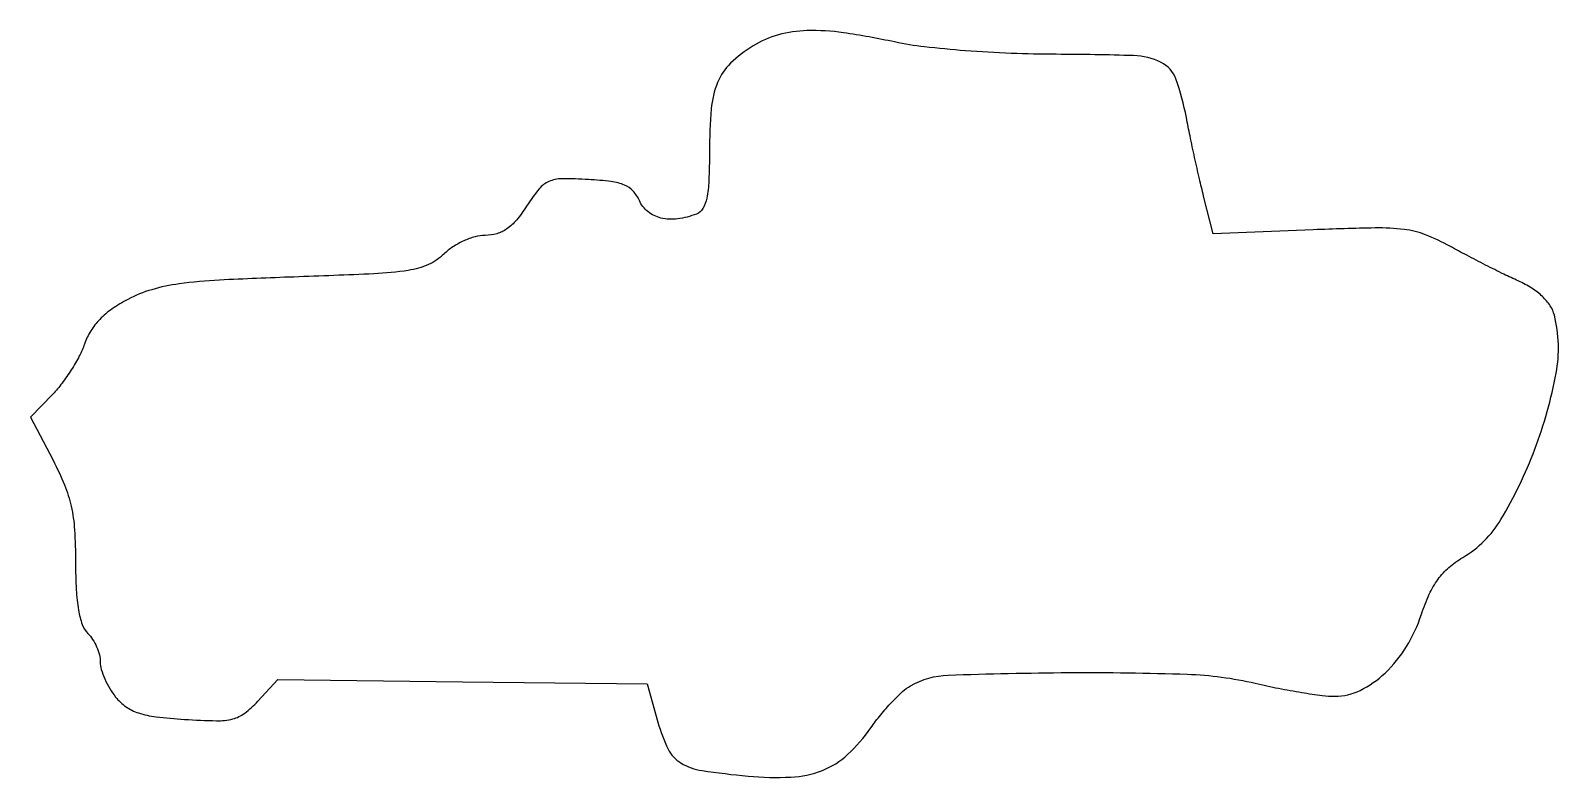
# Model space of a CAD drawing. Extents: x 0 to 185, y 0 to 91.
import ezdxf

# ---------------------------------------------------------------- set-up
doc = ezdxf.new("R2010")
doc.units = 0

msp = doc.modelspace()

# ---------------------------------------------------------------- linework, layer by layer
msp.add_lwpolyline([(87.313822, 89.049773, 0.055713), (84.574677, 86.928887, 0.102671), (82.999473, 84.606515, 0.076902), (82.220346, 81.393085, 0.021095), (82, 76.17273, -0.009832), (81.930406, 72.633929, -0.041718), (81.671366, 70.533627, -0.078533), (81.191708, 69.270227, -0.172892), (80.418213, 68.606989, -0.058495), (78.131655, 68.024227, -0.091617), (76.110214, 68.125443, -0.11077), (74.52655, 68.897081, -0.121422), (73.487128, 70.25, 0.083597), (72.729174, 71.406272, 0.108709), (71.692007, 72.126823, 0.067331), (70.073829, 72.550639, 0.016002), (67.292484, 72.800786, 0.015215), (64.061799, 72.888905, 0.101436), (62.494321, 72.562441, 0.121789), (61.315353, 71.666368, 0.025912), (59.792484, 69.563165, -0.029018), (58.553538, 67.874251, -0.066686), (57.398695, 66.805508, -0.083034), (56.176084, 66.218182, -0.069523), (54.75, 66.012379, 0.066409), (53.533212, 65.844473, 0.038845), (52.147412, 65.342699, 0.038144), (50.814422, 64.612231, 0.05211), (49.751829, 63.75, -0.093425), (47.881218, 62.47163, -0.065416), (45.423376, 61.758102, -0.026613), (41.230203, 61.342966, -0.002878), (31.501829, 60.956424, 0.003963), (22.496881, 60.579051, 0.021036), (17.58674, 60.126658, 0.038202), (14.259071, 59.416316, 0.049096), (11.360369, 58.242406, 0.031662), (9.441534, 57.075947, 0.047577), (7.950125, 55.807996, 0.053064), (6.845494, 54.399563, 0.055967), (6.085129, 52.814356, -0.036802), (5.455917, 51.362696, -0.020209), (4.487903, 49.683658, -0.020048), (3.362112, 48.050336, -0.030111), (2.242448, 46.731173), (-0.464626, 43.905598), (2.267687, 38.686949, -0.02362), (3.66451, 35.681729, -0.042692), (4.472488, 33.092969, -0.038549), (4.876143, 30.231433, -0.015771), (5, 26.305579, 0.012307), (5.082993, 22.934427, 0.030567), (5.354709, 20.481935, 0.042295), (5.812793, 18.731777, 0.111676), (6.5, 17.642857, -0.055439), (7.074297, 16.924828, -0.038736), (7.559375, 16.007543, -0.039128), (7.890779, 15.042487, -0.063227), (8, 14.182213, 0.071385), (8.13133, 13.267033, 0.031859), (8.548249, 12.120448, 0.030724), (9.152026, 10.943171, 0.036353), (9.866381, 9.916685, 0.069158), (11.130233, 8.734457, 0.07503), (12.635533, 7.980833, 0.04929), (14.776265, 7.511363, 0.01345), (18.226169, 7.198334, 0.010611), (22.116208, 7.033419, 0.066137), (24.093968, 7.253724, 0.102422), (25.544806, 7.949463, 0.042988), (27.155695, 9.412109), (29.591814, 12.039353), (52.01305, 11.769676), (74.434285, 11.5), (75.748441, 6.844978, 0.044128), (76.989923, 3.579895, 0.146085), (78.52695, 1.902184, 0.097814), (81.101174, 0.979963, 0.013973), (86.691804, 0.299859, 0.035303), (91.904278, 0.182381, 0.081644), (95.721635, 0.999892, 0.092538), (98.780891, 2.911279, 0.055503), (101.604588, 6.150921, -0.019029), (102.809702, 7.755847, -0.017964), (104.155775, 9.296656, -0.01826), (105.4457, 10.573522, -0.057779), (106.427421, 11.286853, -0.120008), (111.012661, 12.575931, -0.006999), (125.643872, 12.886019, -0.01055), (140.046598, 12.685694, -0.048546), (148.312053, 11.588083, 0.008277), (151.129915, 10.980158, 0.008302), (153.963549, 10.466499, 0.008164), (156.44871, 10.10007, 0.032527), (157.985328, 10, 0.115977), (161.059099, 10.722693, 0.074461), (164.074791, 12.832623, 0.065962), (166.665738, 16.03711, 0.056939), (168.488589, 19.965644, -0.026905), (169.445121, 22.399411, -0.050211), (170.512152, 24.226341, -0.056571), (171.824427, 25.657836, -0.045721), (173.517101, 26.877589, 0.125965), (178.142086, 31.486477, 0.043845), (182.255761, 40.026437, 0.044032), (184.85053, 49.284544, 0.108209), (184.63746, 56.308337, 0.084162), (184.128355, 57.467512, 0.057096), (183.20209, 58.576562, 0.049307), (181.897848, 59.593737, 0.034701), (180.259115, 60.477215, -0.007527), (178.498531, 61.306349, -0.0037), (176.282365, 62.411489, -0.00367), (173.997081, 63.59347, -0.005334), (172, 64.6724, 0.033366), (168.992253, 66.085777, 0.06306), (166.39779, 66.738943, 0.035298), (162.866895, 66.916019, 0.004613), (155.341121, 66.692544), (143.182242, 66.219172), (142.030189, 70.794388, -0.004922), (141.520987, 72.904115, -0.00274), (140.939903, 75.484398, -0.002732), (140.380408, 78.102149, -0.00442), (139.936353, 80.33561, 0.039594), (138.653342, 85.034147, 0.195631), (136.856176, 87.033885, 0.105284), (133.528812, 87.857047, 0.007838), (124.127555, 88.017364, -0.009533), (118.64212, 88.1295, -0.009193), (113.098103, 88.450805, -0.009558), (108.121367, 88.926991, -0.02356), (104.500374, 89.517364, 0.015601), (98.275975, 90.634145, 0.04341), (93.846075, 90.898326, 0.060796), (90.384094, 90.379902, 0.069478)], format="xyb", close=True)

doc.saveas('drawing.dxf')
